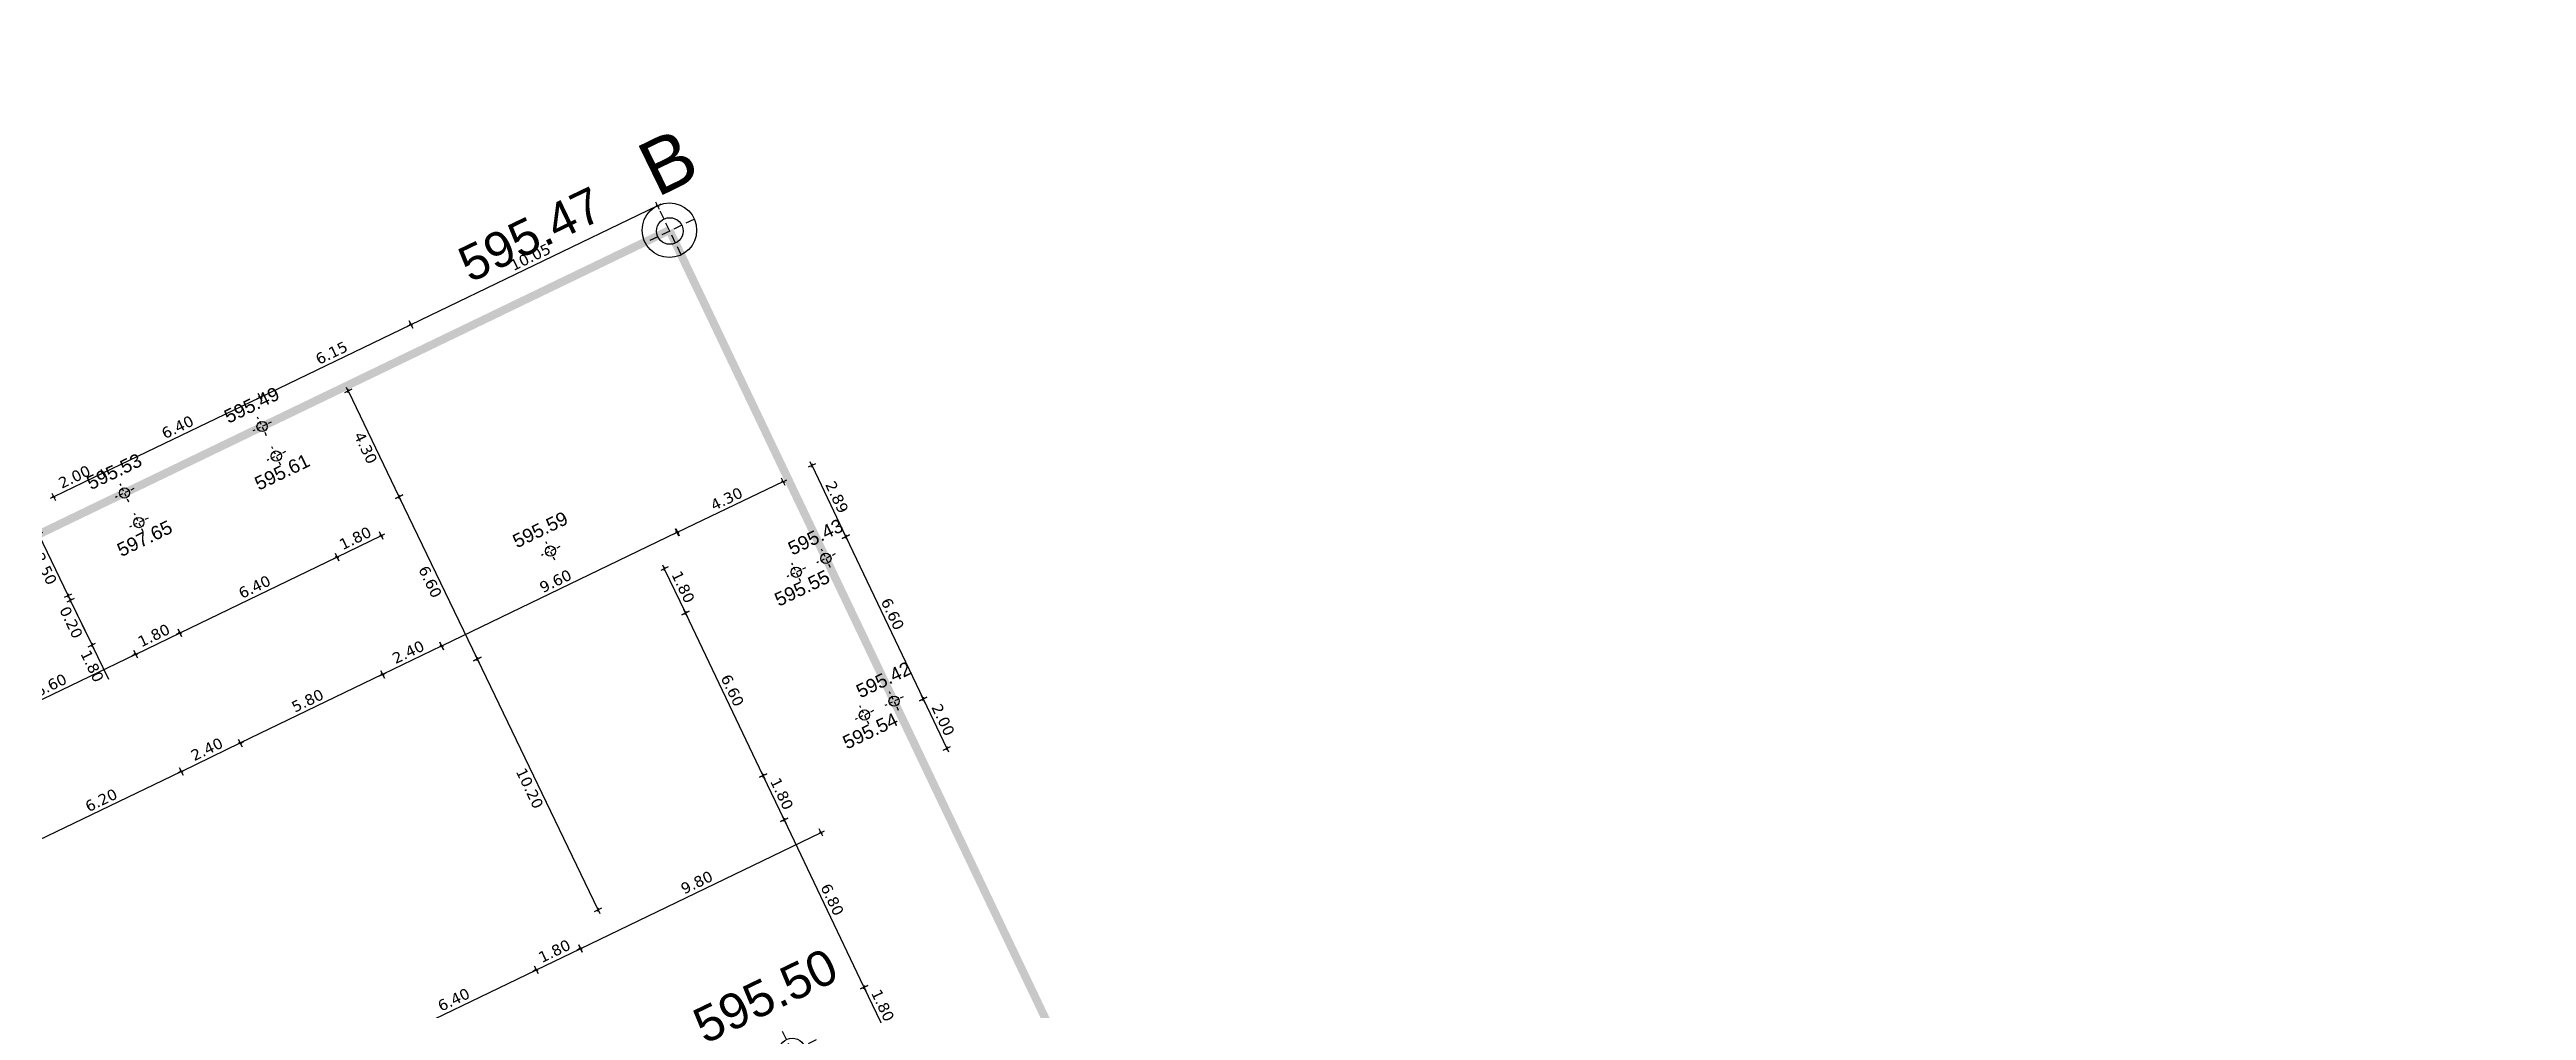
# Model space of a CAD drawing. Header units: metres. Extents: x 679716 to 681053, y 2749449 to 2750332.
# Drawn here: x 680505.5 to 680596.3, y 2750164.1 to 2750199.3 of the extents above; entities that cross this region are included whole.
import ezdxf
from ezdxf.enums import TextEntityAlignment as Align

# ---------------------------------------------------------------- set-up
doc = ezdxf.new("R2010")
doc.units = ezdxf.units.M
doc.linetypes.add('DASHEDX2', pattern=[1.5, 1, -0.5])
for name, color, linetype in [('01-TX-Guideline Altimetry 1000', 32, 'Continuous'), ('01-TX-Length Dimensions 250', 80, 'Continuous'), ('01-TX-Level Main Dimensions 250', 152, 'Continuous'), ('01-TX-Level Secondary Dimensions 250', 10, 'Continuous')]:
    doc.layers.add(name, color=color, linetype=linetype)
doc.layers.add('02-L-Guideline Axis', color=34, linetype='DASHEDX2', lineweight=50, true_color=0xa55200)
doc.styles.add('E100', font='verdana.ttf', dxfattribs={"height": 0.4})
doc.styles.get("Standard").update_dxf_attribs({"font": 'arial.ttf'})
doc.dimstyles.new('E250', dxfattribs={"dimscale": 0.03, "dimtxt": 0.4, "dimasz": 0.5, "dimexe": 0.1, "dimexo": 1, "dimgap": 4, "dimtad": 1, "dimzin": 0, "dimdsep": 46, "dimtxsty": 'E100', "dimblk1": 'LINCOT200', "dimblk2": 'LINCOT200', "dimsah": 1, "dimcen": 0.1, "dimdle": 0.1, "dimse1": 1, "dimse2": 1, "dimclrt": 256, "dimadec": 0, "dimazin": 0, "dimtfac": 0.015385, "dimtofl": 0, "dimtmove": 0, "dimatfit": 3, "dimldrblk": 'LINCOT200', "dimfxl": 1, "dimtolj": 1, "dimtzin": 0, "dimarcsym": 0})

# ---------------------------------------------------------------- blocks, each defined once
blk = doc.blocks.new('Cotes Altimetriques')
at = {"linetype": 'DASHEDX2', "ltscale": 0.5}
for points in [[(0, -1.5), (0, 1.5)], [(1.5, 0), (-1.5, 0)]]:
    blk.add_lwpolyline(points, dxfattribs=at)
blk.add_circle((0, 0), 0.75)
at = {"ltscale": 0.3}
blk.add_attdef('COTES', text='', height=2, dxfattribs=at).set_placement((0, 3.5), align=Align.MIDDLE)
blk = doc.blocks.new('LINCOT200')
for p, q in [((0, -10), (0, 10)), ((0, 0), (10, 0))]:
    blk.add_line(p, q)
at = {"const_width": 1.88}
blk.add_lwpolyline([(3.5, -3.5), (-3.5, 3.5)], dxfattribs=at)
blk = doc.blocks.new('*D803')
at = {"layer": '01-TX-Length Dimensions 250', "color": 0, "lineweight": -2, "transparency": 16777216}
blk.add_line((680505.634, 2750182.96), (680507.408, 2750183.815), dxfattribs=at)
at = {"layer": '01-TX-Length Dimensions 250', "color": 0, "lineweight": -2, "transparency": 16777216, "xscale": 0.015, "yscale": 0.015, "zscale": 0.015}
for p, rotation in [((680507.422, 2750183.822), 25.73365995811271), ((680505.62, 2750182.954), 205.7336599581127)]:
    blk.add_blockref('LINCOT200', p, dxfattribs=dict(at, rotation=rotation))
at = {"layer": '01-TX-Length Dimensions 250', "transparency": 16777216, "insert": (680506.378, 2750183.684), "char_height": 0.4, "attachment_point": 5, "rotation": 25.73366, "style": 'E100'}
blk.add_mtext('\\A1;2.00', dxfattribs=at)
blk = doc.blocks.new('*D804')
at = {"layer": '01-TX-Length Dimensions 250', "color": 0, "lineweight": -2, "transparency": 16777216}
blk.add_line((680507.435, 2750183.829), (680513.174, 2750186.594), dxfattribs=at)
at = {"layer": '01-TX-Length Dimensions 250', "color": 0, "lineweight": -2, "transparency": 16777216, "xscale": 0.015, "yscale": 0.015, "zscale": 0.015}
for p, rotation in [((680513.187, 2750186.601), 25.73365995811271), ((680507.422, 2750183.822), 205.7336599581127)]:
    blk.add_blockref('LINCOT200', p, dxfattribs=dict(at, rotation=rotation))
at = {"layer": '01-TX-Length Dimensions 250', "transparency": 16777216, "insert": (680510.162, 2750185.507), "char_height": 0.4, "attachment_point": 5, "rotation": 25.73366, "style": 'E100'}
blk.add_mtext('\\A1;6.40', dxfattribs=at)
blk = doc.blocks.new('*D805')
at = {"layer": '01-TX-Length Dimensions 250', "color": 0, "lineweight": -2, "transparency": 16777216}
blk.add_line((680513.2, 2750186.607), (680518.705, 2750189.26), dxfattribs=at)
at = {"layer": '01-TX-Length Dimensions 250', "color": 0, "lineweight": -2, "transparency": 16777216, "xscale": 0.015, "yscale": 0.015, "zscale": 0.015}
for p, rotation in [((680518.718, 2750189.267), 25.73365995811271), ((680513.187, 2750186.601), 205.7336599581127)]:
    blk.add_blockref('LINCOT200', p, dxfattribs=dict(at, rotation=rotation))
at = {"layer": '01-TX-Length Dimensions 250', "transparency": 16777216, "insert": (680515.81, 2750188.229), "char_height": 0.4, "attachment_point": 5, "rotation": 25.73366, "style": 'E100'}
blk.add_mtext('\\A1;6.15', dxfattribs=at)
blk = doc.blocks.new('*D859')
at = {"layer": '01-TX-Length Dimensions 250', "color": 0, "lineweight": -2, "transparency": 16777216}
blk.add_line((680533.43, 2750184.087), (680534.66, 2750181.509), dxfattribs=at)
at = {"layer": '01-TX-Length Dimensions 250', "color": 0, "lineweight": -2, "transparency": 16777216, "xscale": 0.015, "yscale": 0.015, "zscale": 0.015}
for p, rotation in [((680533.423, 2750184.101), 115.5122842100075), ((680534.666, 2750181.495), 295.5122842100076)]:
    blk.add_blockref('LINCOT200', p, dxfattribs=dict(at, rotation=rotation))
at = {"layer": '01-TX-Length Dimensions 250', "transparency": 16777216, "insert": (680534.342, 2750182.94), "char_height": 0.4, "attachment_point": 5, "rotation": 295.51228, "style": 'E100'}
blk.add_mtext('\\A1;2.89', dxfattribs=at)
blk = doc.blocks.new('*D860')
at = {"layer": '01-TX-Length Dimensions 250', "color": 0, "lineweight": -2, "transparency": 16777216}
blk.add_line((680534.673, 2750181.482), (680537.503, 2750175.552), dxfattribs=at)
at = {"layer": '01-TX-Length Dimensions 250', "color": 0, "lineweight": -2, "transparency": 16777216, "xscale": 0.015, "yscale": 0.015, "zscale": 0.015}
for p, rotation in [((680534.666, 2750181.495), 115.5122842100075), ((680537.509, 2750175.539), 295.5122842100076)]:
    blk.add_blockref('LINCOT200', p, dxfattribs=dict(at, rotation=rotation))
at = {"layer": '01-TX-Length Dimensions 250', "transparency": 16777216, "insert": (680536.384, 2750178.658), "char_height": 0.4, "attachment_point": 5, "rotation": 295.51228, "style": 'E100'}
blk.add_mtext('\\A1;6.60', dxfattribs=at)
blk = doc.blocks.new('*D861')
at = {"layer": '01-TX-Length Dimensions 250', "color": 0, "lineweight": -2, "transparency": 16777216}
blk.add_line((680537.516, 2750175.525), (680538.364, 2750173.747), dxfattribs=at)
at = {"layer": '01-TX-Length Dimensions 250', "color": 0, "lineweight": -2, "transparency": 16777216, "xscale": 0.015, "yscale": 0.015, "zscale": 0.015}
for p, rotation in [((680537.509, 2750175.539), 115.5122842100075), ((680538.371, 2750173.734), 295.5122842100076)]:
    blk.add_blockref('LINCOT200', p, dxfattribs=dict(at, rotation=rotation))
at = {"layer": '01-TX-Length Dimensions 250', "transparency": 16777216, "insert": (680538.236, 2750174.778), "char_height": 0.4, "attachment_point": 5, "rotation": 295.51228, "style": 'E100'}
blk.add_mtext('\\A1;2.00', dxfattribs=at)
blk = doc.blocks.new('*U1072')
at = {"linetype": 'DASHEDX2', "ltscale": 0.5}
for points in [[(0, -1.5), (0, 1.5)], [(1.5, 0), (-1.5, 0)]]:
    blk.add_lwpolyline(points, dxfattribs=at)
blk.add_circle((0, 0), 0.75)
at = {"ltscale": 0.3}
blk.add_attdef('COTES', text='', height=2, dxfattribs=at).set_placement((-7.16, 3.25), align=Align.MIDDLE)
blk = doc.blocks.new('*D1205')
at = {"layer": '01-TX-Length Dimensions 250', "color": 0, "lineweight": -2, "transparency": 16777216}
blk.add_line((680502.691, 2750174.324), (680508.61, 2750177.177), dxfattribs=at)
at = {"layer": '01-TX-Length Dimensions 250', "color": 0, "lineweight": -2, "transparency": 16777216, "xscale": 0.015, "yscale": 0.015, "zscale": 0.015}
for p, rotation in [((680508.623, 2750177.183), 25.73367154937738), ((680502.678, 2750174.318), 205.7336715493774)]:
    blk.add_blockref('LINCOT200', p, dxfattribs=dict(at, rotation=rotation))
at = {"layer": '01-TX-Length Dimensions 250', "transparency": 16777216, "insert": (680505.508, 2750176.046), "char_height": 0.4, "attachment_point": 5, "rotation": 25.73367, "style": 'E100'}
blk.add_mtext('\\A1;6.60', dxfattribs=at)
blk = doc.blocks.new('*D1206')
at = {"layer": '01-TX-Length Dimensions 250', "color": 0, "lineweight": -2, "transparency": 16777216}
blk.add_line((680508.637, 2750177.19), (680510.231, 2750177.958), dxfattribs=at)
at = {"layer": '01-TX-Length Dimensions 250', "color": 0, "lineweight": -2, "transparency": 16777216, "xscale": 0.015, "yscale": 0.015, "zscale": 0.015}
for p, rotation in [((680510.245, 2750177.965), 25.73367154937738), ((680508.623, 2750177.183), 205.7336715493774)]:
    blk.add_blockref('LINCOT200', p, dxfattribs=dict(at, rotation=rotation))
at = {"layer": '01-TX-Length Dimensions 250', "transparency": 16777216, "insert": (680509.291, 2750177.87), "char_height": 0.4, "attachment_point": 5, "rotation": 25.73367, "style": 'E100'}
blk.add_mtext('\\A1;1.80', dxfattribs=at)
blk = doc.blocks.new('*D1207')
at = {"layer": '01-TX-Length Dimensions 250', "color": 0, "lineweight": -2, "transparency": 16777216}
blk.add_line((680510.258, 2750177.971), (680515.998, 2750180.738), dxfattribs=at)
at = {"layer": '01-TX-Length Dimensions 250', "color": 0, "lineweight": -2, "transparency": 16777216, "xscale": 0.015, "yscale": 0.015, "zscale": 0.015}
for p, rotation in [((680516.012, 2750180.744), 25.73367154937738), ((680510.245, 2750177.965), 205.7336715493774)]:
    blk.add_blockref('LINCOT200', p, dxfattribs=dict(at, rotation=rotation))
at = {"layer": '01-TX-Length Dimensions 250', "transparency": 16777216, "insert": (680512.986, 2750179.65), "char_height": 0.4, "attachment_point": 5, "rotation": 25.73367, "style": 'E100'}
blk.add_mtext('\\A1;6.40', dxfattribs=at)
blk = doc.blocks.new('*D1208')
at = {"layer": '01-TX-Length Dimensions 250', "color": 0, "lineweight": -2, "transparency": 16777216}
blk.add_line((680516.024, 2750180.754), (680517.618, 2750181.522), dxfattribs=at)
at = {"layer": '01-TX-Length Dimensions 250', "color": 0, "lineweight": -2, "transparency": 16777216, "xscale": 0.015, "yscale": 0.015, "zscale": 0.015}
for p, rotation in [((680517.632, 2750181.529), 25.73367154937738), ((680516.011, 2750180.747), 205.7336715493774)]:
    blk.add_blockref('LINCOT200', p, dxfattribs=dict(at, rotation=rotation))
at = {"layer": '01-TX-Length Dimensions 250', "transparency": 16777216, "insert": (680516.678, 2750181.434), "char_height": 0.4, "attachment_point": 5, "rotation": 25.73367, "style": 'E100'}
blk.add_mtext('\\A1;1.80', dxfattribs=at)
blk = doc.blocks.new('*D1209')
at = {"layer": '01-TX-Length Dimensions 250', "color": 0, "lineweight": -2, "transparency": 16777216}
blk.add_line((680518.732, 2750189.273), (680527.753, 2750193.617), dxfattribs=at)
at = {"layer": '01-TX-Length Dimensions 250', "color": 0, "lineweight": -2, "transparency": 16777216, "xscale": 0.015, "yscale": 0.015, "zscale": 0.015}
for p, rotation in [((680527.766, 2750193.624), 25.71099295168489), ((680518.718, 2750189.267), 205.7109929516849)]:
    blk.add_blockref('LINCOT200', p, dxfattribs=dict(at, rotation=rotation))
at = {"layer": '01-TX-Length Dimensions 250', "transparency": 16777216, "insert": (680523.1, 2750191.741), "char_height": 0.4, "attachment_point": 5, "rotation": 25.71099, "style": 'E100'}
blk.add_mtext('\\A1;10.05', dxfattribs=at)
blk = doc.blocks.new('*D1210')
at = {"layer": '01-TX-Length Dimensions 250', "color": 0, "lineweight": -2, "transparency": 16777216}
blk.add_line((680505.073, 2750181.562), (680506.139, 2750179.35), dxfattribs=at)
at = {"layer": '01-TX-Length Dimensions 250', "color": 0, "lineweight": -2, "transparency": 16777216, "xscale": 0.015, "yscale": 0.015, "zscale": 0.015}
for p, rotation in [((680505.066, 2750181.576), 115.7335360562132), ((680506.146, 2750179.337), 295.7335360562132)]:
    blk.add_blockref('LINCOT200', p, dxfattribs=dict(at, rotation=rotation))
at = {"layer": '01-TX-Length Dimensions 250', "transparency": 16777216, "insert": (680505.31, 2750180.314), "char_height": 0.4, "attachment_point": 5, "rotation": 295.73354, "style": 'E100'}
blk.add_mtext('\\A1;2.50', dxfattribs=at)
blk = doc.blocks.new('*D1211')
at = {"layer": '01-TX-Length Dimensions 250', "color": 0, "lineweight": -2, "transparency": 16777216}
for p, q in [((680506.139, 2750179.35), (680506.133, 2750179.364)), ((680506.239, 2750179.143), (680506.86, 2750177.853))]:
    blk.add_line(p, q, dxfattribs=at)
at = {"layer": '01-TX-Length Dimensions 250', "color": 0, "lineweight": -2, "transparency": 16777216, "xscale": 0.015, "yscale": 0.015, "zscale": 0.015}
for p, rotation in [((680506.146, 2750179.337), 295.7322981754956), ((680506.233, 2750179.156), 115.7322981754956)]:
    blk.add_blockref('LINCOT200', p, dxfattribs=dict(at, rotation=rotation))
at = {"layer": '01-TX-Length Dimensions 250', "transparency": 16777216, "insert": (680506.257, 2750178.349), "char_height": 0.4, "attachment_point": 5, "rotation": 295.7323, "style": 'E100'}
blk.add_mtext('\\A1;0.20', dxfattribs=at)
blk = doc.blocks.new('*D1212')
at = {"layer": '01-TX-Length Dimensions 250', "color": 0, "lineweight": -2, "transparency": 16777216}
for p, q in [((680506.239, 2750179.143), (680507.013, 2750177.537)), ((680507.02, 2750177.523), (680507.625, 2750176.268))]:
    blk.add_line(p, q, dxfattribs=at)
at = {"layer": '01-TX-Length Dimensions 250', "color": 0, "lineweight": -2, "transparency": 16777216, "xscale": 0.015, "yscale": 0.015, "zscale": 0.015}
for p, rotation in [((680506.233, 2750179.156), 115.7336715493773), ((680507.02, 2750177.523), 295.7336715493774)]:
    blk.add_blockref('LINCOT200', p, dxfattribs=dict(at, rotation=rotation))
at = {"layer": '01-TX-Length Dimensions 250', "transparency": 16777216, "insert": (680507.029, 2750176.746), "char_height": 0.4, "attachment_point": 5, "rotation": 295.73367, "style": 'E100'}
blk.add_mtext('\\A1;1.80', dxfattribs=at)
blk = doc.blocks.new('*D1230')
at = {"layer": '01-TX-Length Dimensions 250', "color": 0, "lineweight": -2, "transparency": 16777216}
blk.add_line((680516.427, 2750186.815), (680518.281, 2750182.969), dxfattribs=at)
at = {"layer": '01-TX-Length Dimensions 250', "color": 0, "lineweight": -2, "transparency": 16777216, "xscale": 0.015, "yscale": 0.015, "zscale": 0.015}
for p, rotation in [((680516.421, 2750186.828), 115.7336715493773), ((680518.287, 2750182.955), 295.7336715493774)]:
    blk.add_blockref('LINCOT200', p, dxfattribs=dict(at, rotation=rotation))
at = {"layer": '01-TX-Length Dimensions 250', "transparency": 16777216, "insert": (680517.058, 2750184.749), "char_height": 0.4, "attachment_point": 5, "rotation": 295.73367, "style": 'E100'}
blk.add_mtext('\\A1;4.30', dxfattribs=at)
blk = doc.blocks.new('*D1540')
at = {"layer": '01-TX-Length Dimensions 250', "color": 0, "lineweight": -2, "transparency": 16777216}
blk.add_line((680536.107, 2750163.369), (680535.345, 2750164.966), dxfattribs=at)
at = {"layer": '01-TX-Length Dimensions 250', "color": 0, "lineweight": -2, "transparency": 16777216, "xscale": 0.015, "yscale": 0.015, "zscale": 0.015}
for p, rotation in [((680535.339, 2750164.98), 115.5122842100075), ((680536.114, 2750163.355), 295.5122842100076)]:
    blk.add_blockref('LINCOT200', p, dxfattribs=dict(at, rotation=rotation))
at = {"layer": '01-TX-Length Dimensions 250', "transparency": 16777216, "insert": (680536.023, 2750164.309), "char_height": 0.4, "attachment_point": 5, "rotation": 295.51228, "style": 'E100'}
blk.add_mtext('\\A1;1.80', dxfattribs=at)
blk = doc.blocks.new('*D1541')
at = {"layer": '01-TX-Length Dimensions 250', "color": 0, "lineweight": -2, "transparency": 16777216}
blk.add_line((680535.332, 2750164.993), (680532.418, 2750171.098), dxfattribs=at)
at = {"layer": '01-TX-Length Dimensions 250', "color": 0, "lineweight": -2, "transparency": 16777216, "xscale": 0.015, "yscale": 0.015, "zscale": 0.015}
for p, rotation in [((680532.412, 2750171.112), 115.5122842100075), ((680535.338, 2750164.98), 295.5122842100076)]:
    blk.add_blockref('LINCOT200', p, dxfattribs=dict(at, rotation=rotation))
at = {"layer": '01-TX-Length Dimensions 250', "transparency": 16777216, "insert": (680534.172, 2750168.187), "char_height": 0.4, "attachment_point": 5, "rotation": 295.51228, "style": 'E100'}
blk.add_mtext('\\A1;6.80', dxfattribs=at)
blk = doc.blocks.new('*D1542')
at = {"layer": '01-TX-Length Dimensions 250', "color": 0, "lineweight": -2, "transparency": 16777216}
blk.add_line((680532.405, 2750171.125), (680531.643, 2750172.723), dxfattribs=at)
at = {"layer": '01-TX-Length Dimensions 250', "color": 0, "lineweight": -2, "transparency": 16777216, "xscale": 0.015, "yscale": 0.015, "zscale": 0.015}
for p, rotation in [((680531.637, 2750172.736), 115.5122842100075), ((680532.412, 2750171.112), 295.5122842100076)]:
    blk.add_blockref('LINCOT200', p, dxfattribs=dict(at, rotation=rotation))
at = {"layer": '01-TX-Length Dimensions 250', "transparency": 16777216, "insert": (680532.321, 2750172.066), "char_height": 0.4, "attachment_point": 5, "rotation": 295.51228, "style": 'E100'}
blk.add_mtext('\\A1;1.80', dxfattribs=at)
blk = doc.blocks.new('*D1543')
at = {"layer": '01-TX-Length Dimensions 250', "color": 0, "lineweight": -2, "transparency": 16777216}
blk.add_line((680531.63, 2750172.749), (680528.8, 2750178.679), dxfattribs=at)
at = {"layer": '01-TX-Length Dimensions 250', "color": 0, "lineweight": -2, "transparency": 16777216, "xscale": 0.015, "yscale": 0.015, "zscale": 0.015}
for p, rotation in [((680528.794, 2750178.692), 115.5122842100075), ((680531.636, 2750172.736), 295.5122842100076)]:
    blk.add_blockref('LINCOT200', p, dxfattribs=dict(at, rotation=rotation))
at = {"layer": '01-TX-Length Dimensions 250', "transparency": 16777216, "insert": (680530.511, 2750175.856), "char_height": 0.4, "attachment_point": 5, "rotation": 295.51228, "style": 'E100'}
blk.add_mtext('\\A1;6.60', dxfattribs=at)
blk = doc.blocks.new('*D1544')
at = {"layer": '01-TX-Length Dimensions 250', "color": 0, "lineweight": -2, "transparency": 16777216}
blk.add_line((680528.787, 2750178.706), (680528.025, 2750180.303), dxfattribs=at)
at = {"layer": '01-TX-Length Dimensions 250', "color": 0, "lineweight": -2, "transparency": 16777216, "xscale": 0.015, "yscale": 0.015, "zscale": 0.015}
for p, rotation in [((680528.018, 2750180.317), 115.5122842100075), ((680528.794, 2750178.692), 295.5122842100076)]:
    blk.add_blockref('LINCOT200', p, dxfattribs=dict(at, rotation=rotation))
at = {"layer": '01-TX-Length Dimensions 250', "transparency": 16777216, "insert": (680528.703, 2750179.646), "char_height": 0.4, "attachment_point": 5, "rotation": 295.51228, "style": 'E100'}
blk.add_mtext('\\A1;1.80', dxfattribs=at)
blk = doc.blocks.new('*D1545')
at = {"layer": '01-TX-Length Dimensions 250', "color": 0, "lineweight": -2, "transparency": 16777216}
blk.add_line((680532.364, 2750183.499), (680528.511, 2750181.66), dxfattribs=at)
at = {"layer": '01-TX-Length Dimensions 250', "color": 0, "lineweight": -2, "transparency": 16777216, "xscale": 0.015, "yscale": 0.015, "zscale": 0.015}
for p, rotation in [((680532.377, 2750183.505), 25.5122842100076), ((680528.498, 2750181.654), 205.5122842100075)]:
    blk.add_blockref('LINCOT200', p, dxfattribs=dict(at, rotation=rotation))
at = {"layer": '01-TX-Length Dimensions 250', "transparency": 16777216, "insert": (680530.296, 2750182.876), "char_height": 0.4, "attachment_point": 5, "rotation": 25.51228, "style": 'E100'}
blk.add_mtext('\\A1;4.30', dxfattribs=at)
blk = doc.blocks.new('*D1618')
at = {"layer": '01-TX-Length Dimensions 250', "color": 0, "lineweight": -2, "transparency": 16777216}
blk.add_line((680517.562, 2750162.84), (680523.302, 2750165.607), dxfattribs=at)
at = {"layer": '01-TX-Length Dimensions 250', "color": 0, "lineweight": -2, "transparency": 16777216, "xscale": 0.015, "yscale": 0.015, "zscale": 0.015}
for p, rotation in [((680523.316, 2750165.613), 25.73365995811271), ((680517.549, 2750162.833), 205.7336599581127)]:
    blk.add_blockref('LINCOT200', p, dxfattribs=dict(at, rotation=rotation))
at = {"layer": '01-TX-Length Dimensions 250', "transparency": 16777216, "insert": (680520.29, 2750164.519), "char_height": 0.4, "attachment_point": 5, "rotation": 25.73366, "style": 'E100'}
blk.add_mtext('\\A1;6.40', dxfattribs=at)
blk = doc.blocks.new('*D1619')
at = {"layer": '01-TX-Length Dimensions 250', "color": 0, "lineweight": -2, "transparency": 16777216}
blk.add_line((680524.951, 2750166.401), (680533.742, 2750170.638), dxfattribs=at)
at = {"layer": '01-TX-Length Dimensions 250', "color": 0, "lineweight": -2, "transparency": 16777216, "xscale": 0.015, "yscale": 0.015, "zscale": 0.015}
for p, rotation in [((680533.756, 2750170.645), 25.73365995811271), ((680524.937, 2750166.394), 205.7336599581127)]:
    blk.add_blockref('LINCOT200', p, dxfattribs=dict(at, rotation=rotation))
at = {"layer": '01-TX-Length Dimensions 250', "transparency": 16777216, "insert": (680529.204, 2750168.816), "char_height": 0.4, "attachment_point": 5, "rotation": 25.73366, "style": 'E100'}
blk.add_mtext('\\A1;9.80', dxfattribs=at)
blk = doc.blocks.new('*D1620')
at = {"layer": '01-TX-Length Dimensions 250', "color": 0, "lineweight": -2, "transparency": 16777216}
blk.add_line((680528.472, 2750181.642), (680519.859, 2750177.491), dxfattribs=at)
at = {"layer": '01-TX-Length Dimensions 250', "color": 0, "lineweight": -2, "transparency": 16777216, "xscale": 0.015, "yscale": 0.015, "zscale": 0.015}
for p, rotation in [((680528.486, 2750181.648), 25.73365995811271), ((680519.846, 2750177.484), 205.7336599581127)]:
    blk.add_blockref('LINCOT200', p, dxfattribs=dict(at, rotation=rotation))
at = {"layer": '01-TX-Length Dimensions 250', "transparency": 16777216, "insert": (680524.023, 2750179.862), "char_height": 0.4, "attachment_point": 5, "rotation": 25.73366, "style": 'E100'}
blk.add_mtext('\\A1;9.60', dxfattribs=at)
blk = doc.blocks.new('*D1621')
at = {"layer": '01-TX-Length Dimensions 250', "color": 0, "lineweight": -2, "transparency": 16777216}
blk.add_line((680519.832, 2750177.478), (680517.697, 2750176.449), dxfattribs=at)
at = {"layer": '01-TX-Length Dimensions 250', "color": 0, "lineweight": -2, "transparency": 16777216, "xscale": 0.015, "yscale": 0.015, "zscale": 0.015}
for p, rotation in [((680519.846, 2750177.484), 25.73365995811271), ((680517.684, 2750176.442), 205.7336599581127)]:
    blk.add_blockref('LINCOT200', p, dxfattribs=dict(at, rotation=rotation))
at = {"layer": '01-TX-Length Dimensions 250', "transparency": 16777216, "insert": (680518.622, 2750177.259), "char_height": 0.4, "attachment_point": 5, "rotation": 25.73366, "style": 'E100'}
blk.add_mtext('\\A1;2.40', dxfattribs=at)
blk = doc.blocks.new('*D1622')
at = {"layer": '01-TX-Length Dimensions 250', "color": 0, "lineweight": -2, "transparency": 16777216}
blk.add_line((680517.67, 2750176.436), (680512.473, 2750173.93), dxfattribs=at)
at = {"layer": '01-TX-Length Dimensions 250', "color": 0, "lineweight": -2, "transparency": 16777216, "xscale": 0.015, "yscale": 0.015, "zscale": 0.015}
for p, rotation in [((680517.684, 2750176.442), 25.73365995811271), ((680512.459, 2750173.924), 205.7336599581127)]:
    blk.add_blockref('LINCOT200', p, dxfattribs=dict(at, rotation=rotation))
at = {"layer": '01-TX-Length Dimensions 250', "transparency": 16777216, "insert": (680514.929, 2750175.48), "char_height": 0.4, "attachment_point": 5, "rotation": 25.73366, "style": 'E100'}
blk.add_mtext('\\A1;5.80', dxfattribs=at)
blk = doc.blocks.new('*D1623')
at = {"layer": '01-TX-Length Dimensions 250', "color": 0, "lineweight": -2, "transparency": 16777216}
blk.add_line((680512.446, 2750173.917), (680510.311, 2750172.888), dxfattribs=at)
at = {"layer": '01-TX-Length Dimensions 250', "color": 0, "lineweight": -2, "transparency": 16777216, "xscale": 0.015, "yscale": 0.015, "zscale": 0.015}
for p, rotation in [((680512.459, 2750173.924), 25.73365995811271), ((680510.297, 2750172.882), 205.7336599581127)]:
    blk.add_blockref('LINCOT200', p, dxfattribs=dict(at, rotation=rotation))
at = {"layer": '01-TX-Length Dimensions 250', "transparency": 16777216, "insert": (680511.236, 2750173.699), "char_height": 0.4, "attachment_point": 5, "rotation": 25.73366, "style": 'E100'}
blk.add_mtext('\\A1;2.40', dxfattribs=at)
blk = doc.blocks.new('*D1624')
at = {"layer": '01-TX-Length Dimensions 250', "color": 0, "lineweight": -2, "transparency": 16777216}
blk.add_line((680510.284, 2750172.876), (680504.723, 2750170.196), dxfattribs=at)
at = {"layer": '01-TX-Length Dimensions 250', "color": 0, "lineweight": -2, "transparency": 16777216, "xscale": 0.015, "yscale": 0.015, "zscale": 0.015}
for p, rotation in [((680510.297, 2750172.882), 25.73365995811271), ((680504.71, 2750170.189), 205.7336599581127)]:
    blk.add_blockref('LINCOT200', p, dxfattribs=dict(at, rotation=rotation))
at = {"layer": '01-TX-Length Dimensions 250', "transparency": 16777216, "insert": (680507.361, 2750171.831), "char_height": 0.4, "attachment_point": 5, "rotation": 25.73366, "style": 'E100'}
blk.add_mtext('\\A1;6.20', dxfattribs=at)
blk = doc.blocks.new('*D1632')
at = {"layer": '01-TX-Length Dimensions 250', "color": 0, "lineweight": -2, "transparency": 16777216}
blk.add_line((680518.294, 2750182.941), (680521.149, 2750177.018), dxfattribs=at)
at = {"layer": '01-TX-Length Dimensions 250', "color": 0, "lineweight": -2, "transparency": 16777216, "xscale": 0.015, "yscale": 0.015, "zscale": 0.015}
for p, rotation in [((680518.288, 2750182.955), 115.7336599581127), ((680521.155, 2750177.005), 295.7336599581127)]:
    blk.add_blockref('LINCOT200', p, dxfattribs=dict(at, rotation=rotation))
at = {"layer": '01-TX-Length Dimensions 250', "transparency": 16777216, "insert": (680519.426, 2750179.837), "char_height": 0.4, "attachment_point": 5, "rotation": 295.73366, "style": 'E100'}
blk.add_mtext('\\A1;6.60', dxfattribs=at)
blk = doc.blocks.new('*D1633')
at = {"layer": '01-TX-Length Dimensions 250', "color": 0, "lineweight": -2, "transparency": 16777216}
blk.add_line((680521.162, 2750176.991), (680525.578, 2750167.83), dxfattribs=at)
at = {"layer": '01-TX-Length Dimensions 250', "color": 0, "lineweight": -2, "transparency": 16777216, "xscale": 0.015, "yscale": 0.015, "zscale": 0.015}
for p, rotation in [((680521.155, 2750177.005), 115.7336599581127), ((680525.584, 2750167.816), 295.7336599581127)]:
    blk.add_blockref('LINCOT200', p, dxfattribs=dict(at, rotation=rotation))
at = {"layer": '01-TX-Length Dimensions 250', "transparency": 16777216, "insert": (680523.074, 2750172.268), "char_height": 0.4, "attachment_point": 5, "rotation": 295.73366, "style": 'E100'}
blk.add_mtext('\\A1;10.20', dxfattribs=at)
blk = doc.blocks.new('*D1667')
at = {"layer": '01-TX-Length Dimensions 250', "color": 0, "lineweight": -2, "transparency": 16777216}
blk.add_line((680523.329, 2750165.619), (680524.924, 2750166.388), dxfattribs=at)
at = {"layer": '01-TX-Length Dimensions 250', "color": 0, "lineweight": -2, "transparency": 16777216, "xscale": 0.015, "yscale": 0.015, "zscale": 0.015}
for p, rotation in [((680524.937, 2750166.394), 25.73365995811271), ((680523.316, 2750165.613), 205.7336599581127)]:
    blk.add_blockref('LINCOT200', p, dxfattribs=dict(at, rotation=rotation))
at = {"layer": '01-TX-Length Dimensions 250', "transparency": 16777216, "insert": (680523.984, 2750166.3), "char_height": 0.4, "attachment_point": 5, "rotation": 25.73366, "style": 'E100'}
blk.add_mtext('\\A1;1.80', dxfattribs=at)
blk = doc.blocks.new('*D1722')
at = {"layer": '01-TX-Length Dimensions 250', "color": 0, "lineweight": -2, "transparency": 16777216}
blk.add_line((680507.529, 2750147.175), (680511.522, 2750145.807), dxfattribs=at)
at = {"layer": '01-TX-Length Dimensions 250', "color": 0, "lineweight": -2, "transparency": 16777216, "xscale": 0.015, "yscale": 0.015, "zscale": 0.015, "rotation": 341.0809821728138}
blk.add_blockref('LINCOT200', (680511.536, 2750145.802), dxfattribs=at)
at = {"layer": '01-TX-Length Dimensions 250', "transparency": 16777216, "insert": (680508.809, 2750147.083), "char_height": 0.4, "attachment_point": 5, "rotation": 341.08098, "style": 'E100'}
blk.add_mtext('\\A1;R490.42', dxfattribs=at)
blk = doc.blocks.new('*U1762')
at = {"linetype": 'DASHEDX2', "ltscale": 0.5}
for points in [[(1.5, 0), (-1.5, 0)], [(0, -1.5), (0, 1.5)]]:
    blk.add_lwpolyline(points, dxfattribs=at)
blk.add_circle((0, 0), 0.75)
at = {"ltscale": 0.3}
blk.add_attdef('COTES', text='', height=2, dxfattribs=at).set_placement((-0.24, -2.46), align=Align.MIDDLE)

msp = doc.modelspace()

# ---------------------------------------------------------------- linework, layer by layer
at = {"color": 3}
msp.add_circle((680528.199, 2750192.726), 1, dxfattribs=at)
at = {"layer": '02-L-Guideline Axis', "const_width": 0.3}
for points in [[(679989.503, 2749933.08), (680528.199, 2750192.726)], [(680528.199, 2750192.726), (680623.385, 2749993.274)]]:
    msp.add_lwpolyline(points, dxfattribs=at)

# ---------------------------------------------------------------- block references
at = {"layer": '01-TX-Guideline Altimetry 1000', "ltscale": 0.3, "xscale": 0.65, "yscale": 0.65, "zscale": 0.65, "rotation": 25.73366104797413}
for name, p, values in [('*U1072', (680528.213, 2750192.696), {'COTES': '595.47'}), ('Cotes Altimetriques', (680532.706, 2750162.619), {'COTES': '595.50'})]:
    msp.add_blockref(name, p, dxfattribs=at).add_auto_attribs(values)
at = {"layer": '01-TX-Level Main Dimensions 250', "ltscale": 0.3, "xscale": 0.25, "yscale": 0.25, "zscale": 0.25, "rotation": 25.73366104797413}
for p, values in [((680513.259, 2750185.53), {'COTES': '595.49'}), ((680508.216, 2750183.094), {'COTES': '595.53'}), ((680523.84, 2750180.963), {'COTES': '595.59'}), ((680533.94, 2750180.696), {'COTES': '595.43'}), ((680536.439, 2750175.461), {'COTES': '595.42'})]:
    msp.add_blockref('Cotes Altimetriques', p, dxfattribs=at).add_auto_attribs(values)
at = {"layer": '01-TX-Level Secondary Dimensions 250', "ltscale": 0.3, "xscale": 0.25, "yscale": 0.25, "zscale": 0.25, "rotation": 25.73366104797413}
for p, values in [((680513.782, 2750184.445), {'COTES': '595.61'}), ((680508.739, 2750182.009), {'COTES': '597.65'}), ((680532.852, 2750180.188), {'COTES': '595.55'}), ((680535.351, 2750174.953), {'COTES': '595.54'})]:
    msp.add_blockref('*U1762', p, dxfattribs=at).add_auto_attribs(values)

# ---------------------------------------------------------------- texts
at = {"color": 3}
msp.add_text('B', height=2, rotation=26, dxfattribs=at).set_placement((680527.746, 2750193.915))

# ---------------------------------------------------------------- dimensions: what is measured, and where the dimension line sits
at = {"layer": '01-TX-Length Dimensions 250'}
dim = msp.add_radius_dim(center=(680047.614, 2750304.81), mpoint=(680511.536, 2750145.802), dimstyle='E250', dxfattribs=at)
dim.commit()
dim.dimension.update_dxf_attribs({"geometry": '*D1722', "text_midpoint": (680508.703, 2750146.773), "dimtype": 164})
for p1, p2, distance, text, picture, middle in [((680519.151, 2750188.369), (680528.199, 2750192.726), 0.996, '10.05', '*D1209', (680523.1, 2750191.741)), ((680506.055, 2750182.052), (680507.134, 2750179.813), -1.097, '2.50', '*D1210', (680505.31, 2750180.314))]:
    dim = msp.add_aligned_dim(p1=p1, p2=p2, distance=distance, text=text, dimstyle='E250', dxfattribs=at)
    dim.commit()
    dim.dimension.update_dxf_attribs({"geometry": picture, "text_midpoint": middle})
for base, p1, p2, angle, text, picture, middle in [((680518.718, 2750189.267), (680513.621, 2750185.7), (680519.151, 2750188.369), 25.73366, '6.15', '*D805', (680515.81, 2750188.229)), ((680521.155, 2750177.005), (680517.198, 2750182.43), (680520.28, 2750176.583), 115.73366, '6.60', '*D1632', (680519.426, 2750179.837)), ((680519.846, 2750177.484), (680528.92, 2750180.747), (680520.28, 2750176.583), 25.73366, '9.60', '*D1620', (680524.023, 2750179.862)), ((680533.756, 2750170.645), (680524.503, 2750167.295), (680533.338, 2750171.512), 25.73366, '9.80', '*D1619', (680529.204, 2750168.816)), ((680532.412, 2750171.112), (680536.24, 2750165.41), (680533.322, 2750171.546), 295.51228, '6.80', '*D1541', (680534.172, 2750168.187))]:
    dim = msp.add_linear_dim(base=base, p1=p1, p2=p2, angle=angle, text=text, dimstyle='E250', dxfattribs=at)
    dim.commit()
    dim.dimension.update_dxf_attribs({"geometry": picture, "text_midpoint": middle})
for base, p1, p2, angle, picture, middle in [((680518.287, 2750182.955), (680515.33, 2750186.303), (680517.198, 2750182.43), 115.73367, '*D1230', (680517.058, 2750184.749)), ((680513.187, 2750186.601), (680507.864, 2750182.906), (680513.621, 2750185.702), 25.73366, '*D804', (680510.162, 2750185.507)), ((680528.498, 2750181.654), (680532.808, 2750182.603), (680528.928, 2750180.751), 25.51228, '*D1545', (680530.296, 2750182.876)), ((680517.632, 2750181.529), (680515.576, 2750181.648), (680517.198, 2750182.43), 25.73367, '*D1208', (680516.678, 2750181.434)), ((680516.012, 2750180.744), (680509.811, 2750178.864), (680515.576, 2750181.648), 25.73367, '*D1207', (680512.986, 2750179.65)), ((680537.509, 2750175.539), (680533.764, 2750181.065), (680536.607, 2750175.108), 295.51228, '*D860', (680536.384, 2750178.658)), ((680528.018, 2750180.317), (680529.702, 2750179.126), (680528.92, 2750180.747), 295.51228, '*D1544', (680528.703, 2750179.646)), ((680510.245, 2750177.965), (680508.19, 2750178.082), (680509.811, 2750178.864), 25.73367, '*D1206', (680509.291, 2750177.87)), ((680528.794, 2750178.692), (680532.546, 2750173.17), (680529.702, 2750179.126), 295.51228, '*D1543', (680530.511, 2750175.856)), ((680508.623, 2750177.183), (680502.244, 2750175.217), (680508.19, 2750178.082), 25.73367, '*D1205', (680505.508, 2750176.046)), ((680517.684, 2750176.442), (680520.28, 2750176.583), (680518.118, 2750175.541), 25.73366, '*D1621', (680518.622, 2750177.259)), ((680525.584, 2750167.816), (680520.28, 2750176.583), (680524.503, 2750167.295), 115.73366, '*D1633', (680523.074, 2750172.268)), ((680512.459, 2750173.924), (680518.118, 2750175.541), (680512.893, 2750173.023), 25.73366, '*D1622', (680514.929, 2750175.48)), ((680538.371, 2750173.734), (680536.607, 2750175.108), (680537.468, 2750173.303), 295.51228, '*D861', (680538.236, 2750174.778)), ((680510.297, 2750172.882), (680512.893, 2750173.023), (680510.732, 2750171.981), 25.73366, '*D1623', (680511.236, 2750173.699)), ((680504.71, 2750170.189), (680510.732, 2750171.981), (680505.144, 2750169.288), 25.73366, '*D1624', (680507.361, 2750171.831)), ((680531.637, 2750172.736), (680533.322, 2750171.546), (680532.546, 2750173.17), 295.51228, '*D1542', (680532.321, 2750172.066)), ((680524.937, 2750166.394), (680522.882, 2750166.514), (680524.503, 2750167.295), 25.73366, '*D1667', (680523.984, 2750166.3)), ((680523.316, 2750165.613), (680517.115, 2750163.734), (680522.882, 2750166.514), 25.73366, '*D1618', (680520.29, 2750164.519)), ((680535.339, 2750164.98), (680537.022, 2750163.789), (680536.24, 2750165.41), 295.51228, '*D1540', (680536.023, 2750164.309))]:
    dim = msp.add_linear_dim(base=base, p1=p1, p2=p2, angle=angle, dimstyle='E250', dxfattribs=at)
    dim.commit()
    dim.dimension.update_dxf_attribs({"geometry": picture, "text_midpoint": middle})
for base, p1, p2, angle, picture, middle in [((680507.422, 2750183.822), (680506.054, 2750182.053), (680507.856, 2750182.921), 25.73366, '*D803', (680506.521, 2750183.388)), ((680534.666, 2750181.495), (680532.521, 2750183.67), (680533.764, 2750181.065), 295.51228, '*D859', (680534.045, 2750182.798))]:
    dim = msp.add_linear_dim(base=base, p1=p1, p2=p2, angle=angle, dimstyle='E250', dxfattribs=at)
    dim.commit()
    dim.dimension.update_dxf_attribs({"geometry": picture, "text_midpoint": middle, "dimtype": 160})
dim = msp.add_aligned_dim(p1=(680507.134, 2750179.813), p2=(680507.221, 2750179.633), distance=-1.097, dimstyle='E250', dxfattribs=at)
dim.commit()
dim.dimension.update_dxf_attribs({"geometry": '*D1211', "text_midpoint": (680506.257, 2750178.349)})
dim = msp.add_linear_dim(base=(680507.02, 2750177.523), p1=(680507.221, 2750179.633), p2=(680508.188, 2750178.086), angle=115.73367, text='1.80', dimstyle='E250', dxfattribs=at)
dim.commit()
dim.dimension.update_dxf_attribs({"geometry": '*D1212', "text_midpoint": (680507.325, 2750176.889), "dimtype": 160})

doc.saveas('drawing.dxf')
